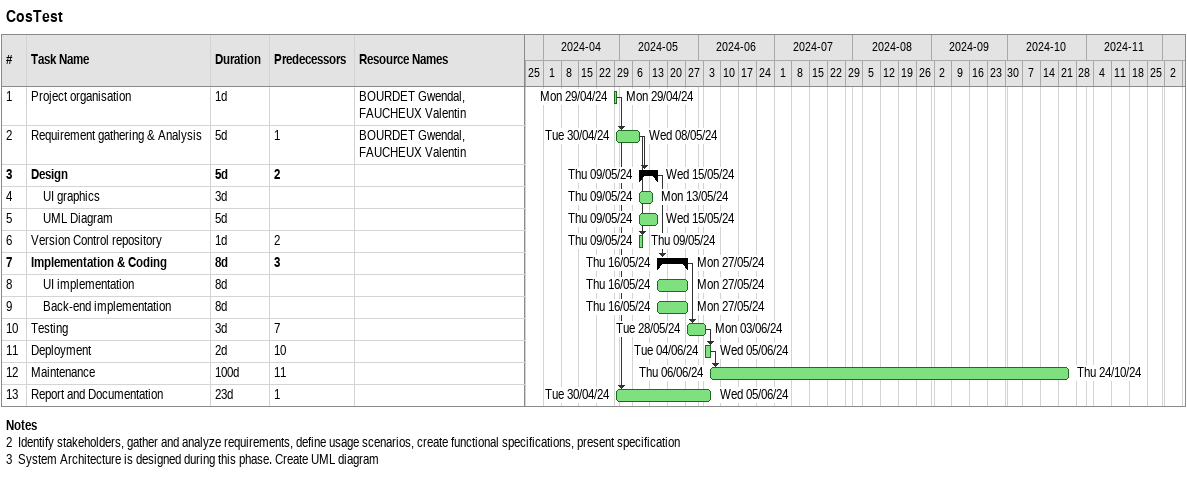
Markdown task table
CosTest

| ID | Level | Task | Duration | Start | Finish | Predecessors | Resources |
|---|---|---|---|---|---|---|---|
| 1 | 1 | Project organisation | 1d | 2024-04-29 | 2024-04-29 |  | BOURDET Gwendal, FAUCHEUX Valentin |
| 2 | 1 | Requirement gathering & Analysis | 5d | 2024-04-30 | 2024-05-08 | 1 | BOURDET Gwendal, FAUCHEUX Valentin |
| 3 | 1 | **Design** | 5d | 2024-05-09 | 2024-05-15 | 2 |  |
| 4 | 2 | UI graphics | 3d | 2024-05-09 | 2024-05-13 |  |  |
| 5 | 2 | UML Diagram | 5d | 2024-05-09 | 2024-05-15 |  |  |
| 6 | 1 | Version Control repository | 1d | 2024-05-09 | 2024-05-09 | 2 |  |
| 7 | 1 | **Implementation & Coding** | 8d | 2024-05-16 | 2024-05-27 | 3 |  |
| 8 | 2 | UI implementation | 8d | 2024-05-16 | 2024-05-27 |  |  |
| 9 | 2 | Back-end implementation | 8d | 2024-05-16 | 2024-05-27 |  |  |
| 10 | 1 | Testing | 3d | 2024-05-28 | 2024-06-03 | 7 |  |
| 11 | 1 | Deployment | 2d | 2024-06-04 | 2024-06-05 | 10 |  |
| 12 | 1 | Maintenance | 100d | 2024-06-06 | 2024-10-24 | 11 |  |
| 13 | 1 | Report and Documentation | 23d | 2024-04-30 | 2024-06-05 | 1 |  |

Notes
- 2: Identify stakeholders, gather and analyze requirements, define usage scenarios, create functional specifications, present specification
- 3: System Architecture is designed during this phase. Create UML diagram
